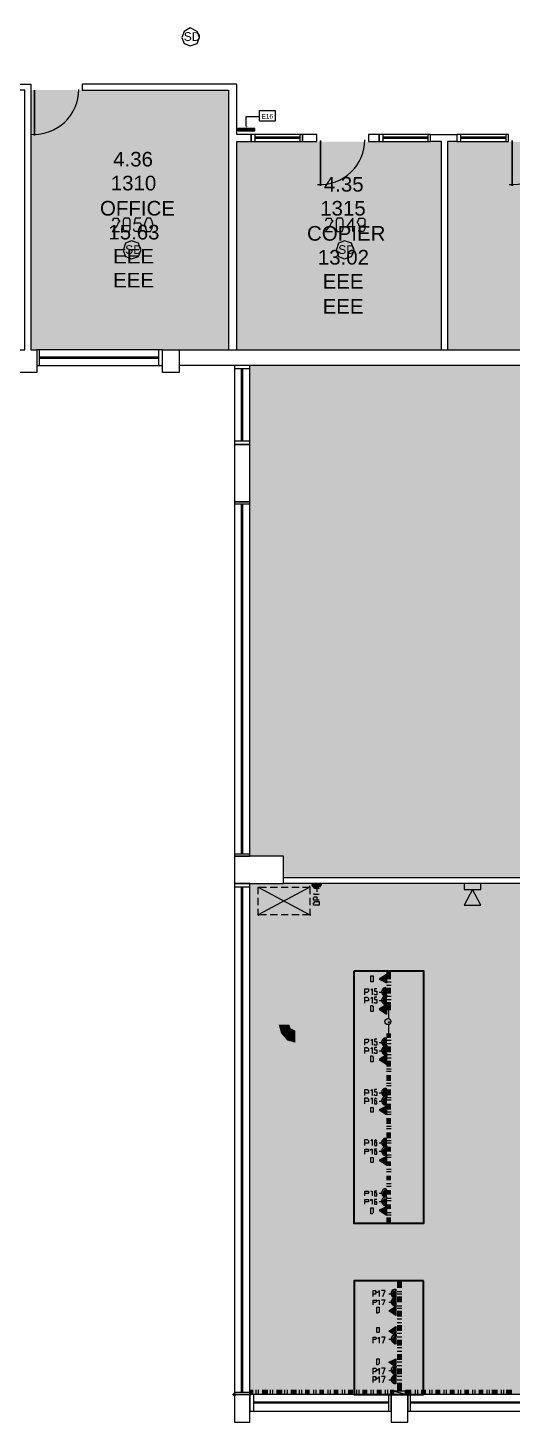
# Model space of a CAD drawing. Header units: millimetres. Extents: x -59 to 47, y 152 to 919.
# Drawn here: x -18.02 to -9.46, y 356.39 to 381.05 of the extents above; entities that cross this region are included whole.
import ezdxf

# ---------------------------------------------------------------- set-up
doc = ezdxf.new("R2010")
doc.units = ezdxf.units.MM
for name, color, linetype in [('PDF_014404$_ps_ELEC', 2, 'Continuous'), ('PDF_014404$_PS_ELECTRONICS', 5, 'Continuous'), ('PDF_014404$_ps_POWER$SKIRTING', 4, 'Continuous'), ('PDF_014404$_ps_TEXTBOLD$FIRE', 2, 'Continuous'), ('PDF_014404$_ps_TEXTBOLD$POWER', 2, 'Continuous'), ('PDF_014404$BL', 7, 'Continuous'), ('PDF_014404$DR', 7, 'Continuous'), ('PDF_014404$FI-DSG', 7, 'Continuous'), ('PDF_014404$FT', 7, 'Continuous'), ('PDF_014404$WA', 7, 'Continuous'), ('PDF_014404$WA-COL', 7, 'Continuous'), ('PDF_014404$WA-EXT', 7, 'Continuous'), ('PDF_014404$WN', 7, 'Continuous'), ('PDF_Text', 7, 'Continuous')]:
    doc.layers.add(name, color=color, linetype=linetype)
for name, color, linetype, true_color in [('PDF_014404$_PS_ELECTRONICS$CABLE$TRAY', 7, 'Continuous', 0xdd0037), ('PDF_014404$_ps_EQUIP', 60, 'Continuous', 0xbfff00), ('PDF_014404$_ps_FIRE_ACCESS', 7, 'Continuous', 0x37dd00), ('PDF_014404$_ps_POWER$CABLE$TRAY', 7, 'Continuous', 0x7fbfff), ('PDF_014404$_ps_THIN', 7, 'Continuous', 0x7fbfff), ('PDF_014404$HL-TMP', 7, 'Continuous', 0x800000)]:
    doc.layers.add(name, color=color, linetype=linetype, true_color=true_color)
doc.styles.add('PDF ArialMT', font='arial.ttf')

msp = doc.modelspace()

# ---------------------------------------------------------------- hatches: boundary and pattern name
at = {"layer": 'PDF_014404$_ps_THIN', "transparency": 33554559}
for points in [[(-11.684, 363.951), (-11.705, 363.951), (-11.705, 363.93), (-11.684, 363.908), (-11.663, 363.93), (-11.663, 363.951)], [(-11.684, 363.803), (-11.705, 363.803), (-11.705, 363.781), (-11.684, 363.76), (-11.663, 363.781), (-11.663, 363.803)], [(-11.642, 363.485), (-11.663, 363.485), (-11.663, 363.464), (-11.642, 363.443), (-11.621, 363.464), (-11.621, 363.485)], [(-11.684, 363.062), (-11.705, 363.062), (-11.705, 363.041), (-11.684, 363.019), (-11.663, 363.041), (-11.663, 363.062)], [(-11.684, 362.914), (-11.705, 362.914), (-11.705, 362.892), (-11.684, 362.871), (-11.663, 362.892), (-11.663, 362.914)], [(-11.684, 362.173), (-11.705, 362.173), (-11.705, 362.152), (-11.684, 362.13), (-11.663, 362.152), (-11.663, 362.173)], [(-11.684, 361.284), (-11.705, 361.284), (-11.705, 361.263), (-11.684, 361.241), (-11.663, 361.263), (-11.663, 361.284)], [(-11.515, 357.939), (-11.536, 357.939), (-11.536, 357.918), (-11.515, 357.897), (-11.494, 357.918), (-11.494, 357.939)], [(-11.515, 357.389), (-11.536, 357.389), (-11.536, 357.368), (-11.515, 357.347), (-11.494, 357.368), (-11.494, 357.389)], [(-11.515, 357.241), (-11.536, 357.241), (-11.536, 357.22), (-11.515, 357.198), (-11.494, 357.22), (-11.494, 357.241)]]:
    msp.add_hatch(color=256, dxfattribs=at).paths.add_polyline_path(points)
at = {"layer": 'PDF_014404$WA-COL', "transparency": 33554559}
msp.add_hatch(color=256, dxfattribs=at).paths.add_polyline_path([(-14.372, 356.923), (-14.394, 356.902), (-14.415, 356.881), (-14.394, 356.86), (-14.372, 356.839), (-14.351, 356.86), (-14.33, 356.881), (-14.351, 356.902)])

# ---------------------------------------------------------------- linework, layer by layer
at = {"layer": 'PDF_014404$_ps_ELEC', "lineweight": 25}
for points in [[(-12.827, 365.898), (-12.997, 365.898)], [(-11.684, 363.781), (-11.684, 363.93), (-11.684, 364.078)], [(-11.684, 362.892), (-11.684, 363.041), (-11.684, 363.189)], [(-11.684, 361.982), (-11.684, 362.152), (-11.684, 362.3)], [(-11.684, 361.093), (-11.684, 361.263), (-11.684, 361.411)], [(-11.684, 360.204), (-11.684, 360.352), (-11.684, 360.522)], [(-11.515, 358.744), (-11.515, 358.595), (-11.515, 358.447)], [(-11.515, 357.918), (-11.515, 357.77)], [(-11.515, 357.368), (-11.515, 357.22), (-11.515, 357.071)]]:
    msp.add_lwpolyline(points, dxfattribs=at)
at = {"layer": 'PDF_014404$_ps_ELEC', "lineweight": 0}
for points in [[(-12.912, 365.835), (-12.912, 365.771)], [(-11.748, 363.993), (-11.811, 363.993)], [(-11.748, 363.845), (-11.811, 363.845)], [(-11.748, 363.104), (-11.811, 363.104)], [(-11.748, 362.956), (-11.811, 362.956)], [(-11.748, 362.215), (-11.811, 362.215)], [(-11.748, 362.067), (-11.811, 362.067)], [(-11.748, 361.326), (-11.811, 361.326)], [(-11.748, 361.178), (-11.811, 361.178)], [(-11.748, 360.437), (-11.811, 360.437)], [(-11.748, 360.289), (-11.811, 360.289)], [(-11.578, 358.659), (-11.642, 358.659)], [(-11.578, 358.511), (-11.642, 358.511)], [(-11.578, 357.855), (-11.642, 357.855)], [(-11.578, 357.304), (-11.642, 357.304)], [(-11.578, 357.135), (-11.642, 357.135)]]:
    msp.add_lwpolyline(points, dxfattribs=at)
at = {"layer": 'PDF_014404$_ps_ELEC', "lineweight": 25}
for points in [[(-11.695, 364.078, 1.00004), (-11.695, 363.93, 1.00004), (-11.695, 363.781)], [(-11.695, 363.189, 1.00004), (-11.695, 363.041, 1.00004), (-11.695, 362.892)], [(-11.695, 362.3, 1.00004), (-11.695, 362.152, 1.00004), (-11.695, 362.003)], [(-11.695, 361.411, 1.00004), (-11.695, 361.263, 1.00004), (-11.695, 361.114)], [(-11.695, 360.522, 1.00004), (-11.695, 360.374, 1.00004), (-11.695, 360.225)], [(-11.526, 358.744, 1.00004), (-11.526, 358.595, 1.00004), (-11.526, 358.447)]]:
    msp.add_lwpolyline(points, format="xyb", dxfattribs=at)
for centre, start, end in [((-12.928, 365.912), 179.9999, 0.0001), ((-11.526, 357.865), 89.9977, 270.0023), ((-11.526, 357.315), 89.9977, 270.0023), ((-11.526, 357.146), 89.9977, 270.0023)]:
    msp.add_arc(centre, 0.0741, start, end, dxfattribs=at)
at = {"layer": 'PDF_014404$_PS_ELECTRONICS', "lineweight": 0}
for points in [[(-11.811, 364.226), (-11.684, 364.162), (-11.684, 364.311)], [(-11.684, 364.311), (-11.684, 364.162), (-11.684, 364.311)], [(-11.811, 363.697), (-11.684, 363.612), (-11.684, 363.781)], [(-11.684, 363.781), (-11.684, 363.612), (-11.684, 363.781)], [(-11.811, 362.808), (-11.684, 362.723), (-11.684, 362.892)], [(-11.684, 362.892), (-11.684, 362.723), (-11.684, 362.892)], [(-11.811, 361.919), (-11.684, 361.834), (-11.684, 361.982)], [(-11.684, 361.982), (-11.684, 361.834), (-11.684, 361.982)], [(-11.811, 361.03), (-11.684, 360.945), (-11.684, 361.093)], [(-11.684, 361.093), (-11.684, 360.945), (-11.684, 361.093)], [(-11.811, 360.141), (-11.684, 360.056), (-11.684, 360.204)], [(-11.684, 360.204), (-11.684, 360.056), (-11.684, 360.204)], [(-11.642, 358.363), (-11.515, 358.447), (-11.515, 358.278)], [(-11.515, 358.278), (-11.515, 358.447), (-11.515, 358.278)], [(-11.642, 358.003), (-11.515, 358.087), (-11.515, 357.918)], [(-11.515, 357.918), (-11.515, 358.087), (-11.515, 357.918)], [(-11.642, 357.452), (-11.515, 357.516), (-11.515, 357.368)], [(-11.515, 357.368), (-11.515, 357.516), (-11.515, 357.368)]]:
    msp.add_lwpolyline(points, close=True, dxfattribs=at)
at = {"layer": 'PDF_014404$_PS_ELECTRONICS', "transparency": 33554559}
for points in [[(-11.811, 364.226), (-11.684, 364.311), (-11.684, 364.162)], [(-11.811, 363.697), (-11.684, 363.781), (-11.684, 363.612)], [(-11.811, 362.808), (-11.684, 362.892), (-11.684, 362.723)], [(-11.811, 361.919), (-11.684, 361.982), (-11.684, 361.834)], [(-11.811, 361.03), (-11.684, 361.093), (-11.684, 360.945)], [(-11.811, 360.141), (-11.684, 360.204), (-11.684, 360.056)], [(-11.642, 358.363), (-11.515, 358.278), (-11.515, 358.447)], [(-11.642, 358.003), (-11.515, 357.918), (-11.515, 358.087)], [(-11.642, 357.452), (-11.515, 357.368), (-11.515, 357.516)]]:
    msp.add_solid(points, dxfattribs=at)
at = {"layer": 'PDF_014404$_PS_ELECTRONICS$CABLE$TRAY', "transparency": 33554559}
for points in [[(-13.399, 365.369), (-13.589, 365.369), (-13.399, 363.422)], [(-13.589, 365.369), (-13.399, 363.422), (-13.589, 363.422)], [(-13.589, 363.422), (-13.399, 363.422), (-13.547, 363.273)], [(-13.399, 363.422), (-13.547, 363.273), (-13.378, 363.358)], [(-13.547, 363.273), (-13.378, 363.358), (-13.441, 363.146)], [(-13.378, 363.358), (-13.441, 363.146), (-13.335, 363.337)], [(-13.441, 363.146), (-13.335, 363.337), (-13.293, 363.104)], [(-13.335, 363.337), (-13.293, 363.104), (-13.293, 363.316)], [(-13.293, 363.316), (-13.293, 363.104), (-11.727, 363.316)], [(-13.293, 363.104), (-11.727, 363.316), (-11.727, 363.104)], [(-8.34, 363.104), (-8.34, 363.316), (-11.557, 363.104)], [(-8.34, 363.316), (-11.557, 363.104), (-11.557, 363.316)]]:
    msp.add_solid(points, dxfattribs=at)
at = {"layer": 'PDF_014404$_ps_EQUIP', "lineweight": 0}
for points in [[(-13.949, 365.729), (-13.949, 365.856), (-13.801, 365.856)], [(-13.737, 365.856), (-13.61, 365.856)], [(-13.547, 365.856), (-13.42, 365.856)], [(-13.356, 365.856), (-13.229, 365.856)], [(-13.166, 365.856), (-13.039, 365.856), (-13.039, 365.877)], [(-13.039, 365.856), (-13.039, 365.729)], [(-13.949, 365.538), (-13.949, 365.665)], [(-13.949, 365.369), (-13.949, 365.475)], [(-13.039, 365.665), (-13.039, 365.538)], [(-13.039, 365.475), (-13.039, 365.369), (-13.018, 365.369)], [(-13.801, 365.369), (-13.949, 365.369), (-13.949, 365.348)], [(-13.61, 365.369), (-13.737, 365.369)], [(-13.42, 365.369), (-13.547, 365.369)], [(-13.229, 365.369), (-13.356, 365.369)], [(-13.039, 365.369), (-13.166, 365.369)]]:
    msp.add_lwpolyline(points, dxfattribs=at)
at = {"layer": 'PDF_014404$_ps_EQUIP', "lineweight": 25}
for points in [[(-13.949, 365.856), (-13.039, 365.369)], [(-13.039, 365.856), (-13.949, 365.369)]]:
    msp.add_lwpolyline(points, dxfattribs=at)
at = {"layer": 'PDF_014404$_ps_FIRE_ACCESS', "lineweight": 0}
for points in [[(-15.156, 380.736), (-15.029, 380.779), (-14.986, 380.884), (-15.029, 380.99), (-15.156, 381.054), (-15.262, 380.99), (-15.304, 380.884), (-15.262, 380.779)], [(-16.193, 376.969), (-16.066, 377.011), (-16.024, 377.117), (-16.066, 377.244), (-16.193, 377.286), (-16.299, 377.244), (-16.341, 377.117), (-16.299, 377.011)], [(-12.425, 376.969), (-12.298, 377.011), (-12.256, 377.117), (-12.298, 377.244), (-12.425, 377.286), (-12.531, 377.244), (-12.573, 377.117), (-12.531, 377.011)], [(-10.012, 365.813), (-10.012, 365.919), (-10.308, 365.919), (-10.308, 365.813)], [(-10.308, 365.538), (-10.012, 365.538), (-10.16, 365.813)]]:
    msp.add_lwpolyline(points, close=True, dxfattribs=at)
at = {"layer": 'PDF_014404$_ps_POWER$CABLE$TRAY', "transparency": 33554559}
for points in [[(-8.34, 363.422), (-8.34, 363.633), (-11.557, 363.422)], [(-8.34, 363.633), (-11.557, 363.422), (-11.557, 363.633)], [(-9.906, 363.443), (-10.118, 363.443), (-9.906, 359.675)], [(-10.118, 363.443), (-9.906, 359.675), (-10.118, 359.675)], [(-9.927, 359.125), (-10.118, 359.125), (-9.927, 356.966)], [(-10.118, 359.125), (-9.927, 356.966), (-10.118, 356.966)]]:
    msp.add_solid(points, dxfattribs=at)
at = {"layer": 'PDF_014404$_ps_POWER$SKIRTING', "lineweight": 0}
for points in [[(-11.684, 364.374), (-11.6, 364.374)], [(-11.684, 364.184), (-11.6, 364.184)], [(-11.684, 364.12), (-11.6, 364.12)], [(-11.684, 363.93), (-11.6, 363.93)], [(-11.684, 363.866), (-11.6, 363.866)], [(-11.6, 363.146), (-11.684, 363.146)], [(-11.6, 363.083), (-11.684, 363.083)], [(-11.6, 362.892), (-11.684, 362.892)], [(-11.6, 362.829), (-11.684, 362.829)], [(-11.6, 362.638), (-11.684, 362.638)], [(-11.6, 362.596), (-11.684, 362.596)], [(-11.6, 362.384), (-11.684, 362.384)], [(-11.6, 362.342), (-11.684, 362.342)], [(-11.6, 362.13), (-11.684, 362.13)], [(-11.6, 362.088), (-11.684, 362.088)], [(-11.6, 361.876), (-11.684, 361.876)], [(-11.6, 361.834), (-11.684, 361.834)], [(-11.6, 361.622), (-11.684, 361.622)], [(-11.6, 361.58), (-11.684, 361.58)], [(-11.6, 361.368), (-11.684, 361.368)], [(-11.6, 361.326), (-11.684, 361.326)], [(-11.6, 361.114), (-11.684, 361.114)], [(-11.6, 361.072), (-11.684, 361.072)], [(-11.6, 360.86), (-11.684, 360.86)], [(-11.6, 360.818), (-11.684, 360.818)], [(-11.6, 360.606), (-11.684, 360.606)], [(-11.6, 360.564), (-11.684, 360.564)], [(-11.6, 360.352), (-11.684, 360.352)], [(-11.6, 360.31), (-11.684, 360.31)], [(-11.6, 360.098), (-11.684, 360.098)], [(-11.6, 360.056), (-11.684, 360.056)], [(-11.6, 359.908), (-11.684, 359.908)], [(-11.409, 358.701), (-11.494, 358.701)], [(-11.409, 358.659), (-11.494, 358.659)], [(-11.409, 358.447), (-11.494, 358.447)], [(-11.409, 358.405), (-11.494, 358.405)], [(-11.409, 358.214), (-11.494, 358.214)], [(-11.409, 358.151), (-11.494, 358.151)], [(-11.409, 357.96), (-11.494, 357.96)], [(-11.409, 357.897), (-11.494, 357.897)], [(-11.409, 357.706), (-11.494, 357.706)], [(-11.409, 357.643), (-11.494, 357.643)], [(-11.409, 357.452), (-11.494, 357.452)], [(-11.409, 357.389), (-11.494, 357.389)], [(-11.409, 357.198), (-11.494, 357.198)], [(-11.409, 357.135), (-11.494, 357.135)], [(-13.991, 356.966), (-13.991, 356.881)], [(-13.949, 356.966), (-13.949, 356.881)], [(-13.737, 356.966), (-13.737, 356.881)], [(-13.695, 356.966), (-13.695, 356.881)], [(-13.483, 356.966), (-13.483, 356.881)], [(-13.441, 356.966), (-13.441, 356.881)], [(-13.229, 356.966), (-13.229, 356.881)], [(-13.187, 356.966), (-13.187, 356.881)], [(-12.975, 356.966), (-12.975, 356.881)], [(-12.933, 356.966), (-12.933, 356.881)], [(-12.721, 356.966), (-12.721, 356.881)], [(-12.679, 356.966), (-12.679, 356.881)], [(-12.467, 356.966), (-12.467, 356.881)], [(-12.425, 356.966), (-12.425, 356.881)], [(-12.213, 356.966), (-12.213, 356.881)], [(-12.171, 356.966), (-12.171, 356.881)], [(-11.959, 356.966), (-11.959, 356.881)], [(-11.917, 356.966), (-11.917, 356.881)], [(-11.705, 356.966), (-11.705, 356.881)], [(-11.663, 356.966), (-11.663, 356.881)], [(-11.557, 356.966), (-11.557, 356.881)], [(-11.409, 356.944), (-11.494, 356.944)], [(-11.176, 356.966), (-11.176, 356.881)], [(-11.134, 356.966), (-11.134, 356.881)], [(-10.922, 356.966), (-10.922, 356.881)], [(-10.88, 356.966), (-10.88, 356.881)], [(-10.668, 356.966), (-10.668, 356.881)], [(-10.626, 356.966), (-10.626, 356.881)], [(-10.414, 356.966), (-10.414, 356.881)], [(-10.372, 356.966), (-10.372, 356.881)], [(-10.16, 356.966), (-10.16, 356.881)], [(-10.118, 356.966), (-10.118, 356.881)], [(-9.906, 356.966), (-9.906, 356.881)], [(-9.864, 356.966), (-9.864, 356.881)], [(-9.652, 356.966), (-9.652, 356.881)], [(-9.61, 356.966), (-9.61, 356.881)]]:
    msp.add_lwpolyline(points, dxfattribs=at)
at = {"layer": 'PDF_014404$_ps_POWER$SKIRTING', "lineweight": 25}
msp.add_lwpolyline([(-11.346, 356.881), (-11.346, 356.944), (-11.557, 356.944), (-11.557, 356.881), (-11.346, 356.881), (-11.557, 356.944)], dxfattribs=at)
at = {"layer": 'PDF_014404$_ps_POWER$SKIRTING', "transparency": 33554559}
for points in [[(-11.684, 364.226), (-11.6, 364.226), (-11.684, 364.374)], [(-11.6, 364.226), (-11.684, 364.374), (-11.6, 364.374)], [(-11.684, 363.972), (-11.6, 363.972), (-11.684, 364.078)], [(-11.6, 363.972), (-11.684, 364.078), (-11.6, 364.078)], [(-11.684, 363.676), (-11.6, 363.676), (-11.684, 363.824)], [(-11.6, 363.676), (-11.684, 363.824), (-11.6, 363.824)], [(-11.6, 363.273), (-11.684, 363.273), (-11.6, 363.189)], [(-11.684, 363.273), (-11.6, 363.189), (-11.684, 363.189)], [(-11.6, 363.041), (-11.684, 363.041), (-11.6, 362.935)], [(-11.684, 363.041), (-11.6, 362.935), (-11.684, 362.935)], [(-11.6, 362.787), (-11.684, 362.787), (-11.6, 362.681)], [(-11.684, 362.787), (-11.6, 362.681), (-11.684, 362.681)], [(-11.6, 362.533), (-11.684, 362.533), (-11.6, 362.427)], [(-11.684, 362.533), (-11.6, 362.427), (-11.684, 362.427)], [(-11.6, 362.279), (-11.684, 362.279), (-11.6, 362.173)], [(-11.684, 362.279), (-11.6, 362.173), (-11.684, 362.173)], [(-11.6, 362.025), (-11.684, 362.025), (-11.6, 361.919)], [(-11.684, 362.025), (-11.6, 361.919), (-11.684, 361.919)], [(-11.6, 361.771), (-11.684, 361.771), (-11.6, 361.665)], [(-11.684, 361.771), (-11.6, 361.665), (-11.684, 361.665)], [(-11.6, 361.517), (-11.684, 361.517), (-11.6, 361.411)], [(-11.684, 361.517), (-11.6, 361.411), (-11.684, 361.411)], [(-11.6, 361.263), (-11.684, 361.263), (-11.6, 361.178)], [(-11.684, 361.263), (-11.6, 361.178), (-11.684, 361.178)], [(-11.6, 361.009), (-11.684, 361.009), (-11.6, 360.924)], [(-11.684, 361.009), (-11.6, 360.924), (-11.684, 360.924)], [(-11.6, 360.755), (-11.684, 360.755), (-11.6, 360.67)], [(-11.684, 360.755), (-11.6, 360.67), (-11.684, 360.67)], [(-11.6, 360.501), (-11.684, 360.501), (-11.6, 360.416)], [(-11.684, 360.501), (-11.6, 360.416), (-11.684, 360.416)], [(-11.6, 360.247), (-11.684, 360.247), (-11.6, 360.162)], [(-11.684, 360.247), (-11.6, 360.162), (-11.684, 360.162)], [(-11.6, 360.014), (-11.684, 360.014), (-11.6, 359.908)], [(-11.684, 360.014), (-11.6, 359.908), (-11.684, 359.908)], [(-11.409, 358.892), (-11.494, 358.892), (-11.409, 358.765)], [(-11.494, 358.892), (-11.409, 358.765), (-11.494, 358.765)], [(-11.409, 358.617), (-11.494, 358.617), (-11.409, 358.511)], [(-11.494, 358.617), (-11.409, 358.511), (-11.494, 358.511)], [(-11.409, 358.363), (-11.494, 358.363), (-11.409, 358.257)], [(-11.494, 358.363), (-11.409, 358.257), (-11.494, 358.257)], [(-11.409, 358.109), (-11.494, 358.109), (-11.409, 358.003)], [(-11.494, 358.109), (-11.409, 358.003), (-11.494, 358.003)], [(-11.409, 357.855), (-11.494, 357.855), (-11.409, 357.749)], [(-11.494, 357.855), (-11.409, 357.749), (-11.494, 357.749)], [(-11.409, 357.601), (-11.494, 357.601), (-11.409, 357.495)], [(-11.494, 357.601), (-11.409, 357.495), (-11.494, 357.495)], [(-11.409, 357.347), (-11.494, 357.347), (-11.409, 357.241)], [(-11.494, 357.347), (-11.409, 357.241), (-11.494, 357.241)], [(-11.409, 357.093), (-11.494, 357.093), (-11.409, 356.944)], [(-11.494, 357.093), (-11.409, 356.944), (-11.494, 356.944)], [(-14.097, 356.966), (-14.097, 356.881), (-14.034, 356.966)], [(-14.097, 356.881), (-14.034, 356.966), (-14.034, 356.881)], [(-13.886, 356.966), (-13.886, 356.881), (-13.78, 356.966)], [(-13.886, 356.881), (-13.78, 356.966), (-13.78, 356.881)], [(-13.632, 356.966), (-13.632, 356.881), (-13.526, 356.966)], [(-13.632, 356.881), (-13.526, 356.966), (-13.526, 356.881)], [(-13.378, 356.966), (-13.378, 356.881), (-13.272, 356.966)], [(-13.378, 356.881), (-13.272, 356.966), (-13.272, 356.881)], [(-13.124, 356.966), (-13.124, 356.881), (-13.039, 356.966)], [(-13.124, 356.881), (-13.039, 356.966), (-13.039, 356.881)], [(-12.87, 356.966), (-12.87, 356.881), (-12.785, 356.966)], [(-12.87, 356.881), (-12.785, 356.966), (-12.785, 356.881)], [(-12.616, 356.966), (-12.616, 356.881), (-12.531, 356.966)], [(-12.616, 356.881), (-12.531, 356.966), (-12.531, 356.881)], [(-12.362, 356.966), (-12.362, 356.881), (-12.277, 356.966)], [(-12.362, 356.881), (-12.277, 356.966), (-12.277, 356.881)], [(-12.108, 356.966), (-12.108, 356.881), (-12.023, 356.966)], [(-12.108, 356.881), (-12.023, 356.966), (-12.023, 356.881)], [(-11.854, 356.966), (-11.854, 356.881), (-11.769, 356.966)], [(-11.854, 356.881), (-11.769, 356.966), (-11.769, 356.881)], [(-11.621, 356.966), (-11.621, 356.881), (-11.557, 356.966)], [(-11.621, 356.881), (-11.557, 356.966), (-11.557, 356.881)], [(-11.346, 356.966), (-11.346, 356.881), (-11.24, 356.966)], [(-11.346, 356.881), (-11.24, 356.966), (-11.24, 356.881)], [(-11.07, 356.966), (-11.07, 356.881), (-10.986, 356.966)], [(-11.07, 356.881), (-10.986, 356.966), (-10.986, 356.881)], [(-10.816, 356.966), (-10.816, 356.881), (-10.732, 356.966)], [(-10.816, 356.881), (-10.732, 356.966), (-10.732, 356.881)], [(-10.562, 356.966), (-10.562, 356.881), (-10.478, 356.966)], [(-10.562, 356.881), (-10.478, 356.966), (-10.478, 356.881)], [(-10.308, 356.966), (-10.308, 356.881), (-10.224, 356.966)], [(-10.308, 356.881), (-10.224, 356.966), (-10.224, 356.881)], [(-10.054, 356.966), (-10.054, 356.881), (-9.97, 356.966)], [(-10.054, 356.881), (-9.97, 356.966), (-9.97, 356.881)], [(-9.822, 356.966), (-9.822, 356.881), (-9.716, 356.966)], [(-9.822, 356.881), (-9.716, 356.966), (-9.716, 356.881)], [(-9.568, 356.966), (-9.568, 356.881), (-9.462, 356.966)], [(-9.568, 356.881), (-9.462, 356.966), (-9.462, 356.881)]]:
    msp.add_solid(points, dxfattribs=at)
at = {"layer": 'PDF_014404$_ps_TEXTBOLD$FIRE', "lineweight": 20}
for points in [[(-16.532, 377.646), (-16.51, 377.667), (-16.51, 377.688), (-16.489, 377.688), (-16.447, 377.688), (-16.426, 377.688), (-16.426, 377.667), (-16.405, 377.646), (-16.405, 377.625), (-16.426, 377.604), (-16.447, 377.561), (-16.532, 377.455), (-16.405, 377.455)], [(-16.024, 377.688), (-16.129, 377.688), (-16.151, 377.582), (-16.129, 377.604), (-16.108, 377.604), (-16.066, 377.604), (-16.045, 377.604), (-16.024, 377.582), (-16.024, 377.54), (-16.024, 377.519), (-16.024, 377.477), (-16.045, 377.455), (-16.066, 377.455), (-16.108, 377.455), (-16.129, 377.455), (-16.151, 377.477), (-16.151, 377.498)], [(-12.764, 377.646), (-12.743, 377.667), (-12.743, 377.688), (-12.721, 377.688), (-12.679, 377.688), (-12.658, 377.688), (-12.658, 377.667), (-12.637, 377.646), (-12.637, 377.625), (-12.658, 377.604), (-12.679, 377.561), (-12.764, 377.455), (-12.637, 377.455)], [(-12.277, 377.455), (-12.277, 377.688), (-12.383, 377.54), (-12.235, 377.54)], [(-12.065, 377.604), (-12.065, 377.582), (-12.086, 377.561), (-12.129, 377.54), (-12.171, 377.561), (-12.171, 377.582), (-12.192, 377.604), (-12.192, 377.625), (-12.171, 377.667), (-12.171, 377.688), (-12.129, 377.688), (-12.086, 377.688), (-12.065, 377.667), (-12.065, 377.604), (-12.065, 377.561), (-12.065, 377.498), (-12.086, 377.455), (-12.129, 377.455), (-12.15, 377.455), (-12.171, 377.455), (-12.171, 377.477)]]:
    msp.add_lwpolyline(points, dxfattribs=at)
for points in [[(-16.278, 377.688), (-16.32, 377.688), (-16.341, 377.646), (-16.341, 377.582), (-16.341, 377.561), (-16.341, 377.498), (-16.32, 377.455), (-16.278, 377.455), (-16.256, 377.455), (-16.235, 377.455), (-16.214, 377.498), (-16.214, 377.561), (-16.214, 377.582), (-16.214, 377.646), (-16.235, 377.688), (-16.256, 377.688)], [(-15.897, 377.688), (-15.918, 377.688), (-15.939, 377.646), (-15.96, 377.582), (-15.96, 377.561), (-15.939, 377.498), (-15.918, 377.455), (-15.897, 377.455), (-15.875, 377.455), (-15.854, 377.455), (-15.833, 377.498), (-15.812, 377.561), (-15.812, 377.582), (-15.833, 377.646), (-15.854, 377.688), (-15.875, 377.688)], [(-12.51, 377.688), (-12.552, 377.688), (-12.573, 377.646), (-12.573, 377.582), (-12.573, 377.561), (-12.573, 377.498), (-12.552, 377.455), (-12.51, 377.455), (-12.489, 377.455), (-12.467, 377.455), (-12.446, 377.498), (-12.446, 377.561), (-12.446, 377.582), (-12.446, 377.646), (-12.467, 377.688), (-12.489, 377.688)]]:
    msp.add_lwpolyline(points, close=True, dxfattribs=at)
at = {"layer": 'PDF_014404$_ps_TEXTBOLD$POWER', "lineweight": 25}
for points in [[(-12.954, 365.729), (-12.975, 365.729), (-12.87, 365.729)], [(-12.87, 365.623), (-12.975, 365.623), (-12.975, 365.665), (-12.954, 365.686), (-12.933, 365.686), (-12.912, 365.686), (-12.912, 365.665), (-12.912, 365.623)], [(-12.065, 363.951), (-12.065, 364.057), (-12.023, 364.057), (-12.002, 364.057), (-12.002, 364.035), (-12.002, 364.014), (-12.023, 363.993), (-12.065, 363.993)], [(-11.959, 364.035), (-11.938, 364.057), (-11.938, 363.951)], [(-11.854, 364.057), (-11.896, 364.057), (-11.896, 364.014), (-11.875, 364.014), (-11.854, 364.014), (-11.854, 363.993), (-11.854, 363.972), (-11.854, 363.951), (-11.875, 363.951), (-11.896, 363.951), (-11.896, 363.972)], [(-12.065, 363.803), (-12.065, 363.908), (-12.023, 363.908), (-12.002, 363.887), (-12.002, 363.866), (-12.002, 363.845), (-12.023, 363.845), (-12.065, 363.845)], [(-11.959, 363.887), (-11.938, 363.908), (-11.938, 363.803)], [(-11.854, 363.908), (-11.896, 363.908), (-11.896, 363.866), (-11.875, 363.866), (-11.854, 363.866), (-11.854, 363.845), (-11.854, 363.824), (-11.854, 363.803), (-11.875, 363.803), (-11.896, 363.803), (-11.896, 363.824)], [(-12.065, 363.062), (-12.065, 363.168), (-12.023, 363.168), (-12.002, 363.168), (-12.002, 363.146), (-12.002, 363.125), (-12.023, 363.104), (-12.065, 363.104)], [(-12.065, 362.914), (-12.065, 363.019), (-12.023, 363.019), (-12.002, 362.998), (-12.002, 362.977), (-12.002, 362.956), (-12.023, 362.956), (-12.065, 362.956)], [(-11.959, 363.146), (-11.938, 363.168), (-11.938, 363.062)], [(-11.959, 362.998), (-11.938, 363.019), (-11.938, 362.914)], [(-11.854, 363.168), (-11.896, 363.168), (-11.896, 363.125), (-11.875, 363.125), (-11.854, 363.125), (-11.854, 363.104), (-11.854, 363.083), (-11.854, 363.062), (-11.875, 363.062), (-11.896, 363.062), (-11.896, 363.083)], [(-11.854, 363.019), (-11.896, 363.019), (-11.896, 362.977), (-11.875, 362.977), (-11.854, 362.977), (-11.854, 362.956), (-11.854, 362.935), (-11.854, 362.914), (-11.875, 362.914), (-11.896, 362.914), (-11.896, 362.935)], [(-12.065, 362.173), (-12.065, 362.279), (-12.023, 362.279), (-12.002, 362.257), (-12.002, 362.236), (-12.002, 362.215), (-12.023, 362.215), (-12.065, 362.215)], [(-11.959, 362.257), (-11.938, 362.279), (-11.938, 362.173)], [(-11.854, 362.279), (-11.896, 362.279), (-11.896, 362.236), (-11.875, 362.236), (-11.854, 362.236), (-11.854, 362.215), (-11.854, 362.194), (-11.854, 362.173), (-11.875, 362.173), (-11.896, 362.173), (-11.896, 362.194)], [(-12.065, 362.025), (-12.065, 362.13), (-12.023, 362.13), (-12.002, 362.109), (-12.002, 362.088), (-12.002, 362.067), (-12.023, 362.067), (-12.065, 362.067)], [(-11.959, 362.109), (-11.938, 362.13), (-11.938, 362.025)], [(-11.854, 362.109), (-11.875, 362.13), (-11.896, 362.109), (-11.896, 362.067), (-11.896, 362.046), (-11.896, 362.025), (-11.875, 362.025), (-11.854, 362.025), (-11.854, 362.046), (-11.854, 362.067), (-11.875, 362.088), (-11.896, 362.067), (-11.896, 362.046)], [(-12.065, 361.284), (-12.065, 361.39), (-12.023, 361.39), (-12.002, 361.368), (-12.002, 361.347), (-12.002, 361.326), (-12.023, 361.326), (-12.065, 361.326)], [(-11.959, 361.368), (-11.938, 361.39), (-11.938, 361.284)], [(-11.854, 361.368), (-11.875, 361.39), (-11.896, 361.368), (-11.896, 361.347), (-11.896, 361.305), (-11.896, 361.284), (-11.875, 361.284), (-11.854, 361.284), (-11.854, 361.305), (-11.854, 361.326), (-11.854, 361.347), (-11.875, 361.347), (-11.896, 361.347), (-11.896, 361.326), (-11.896, 361.305)], [(-12.065, 361.136), (-12.065, 361.22), (-12.023, 361.22), (-12.002, 361.22), (-12.002, 361.199), (-12.002, 361.178), (-12.023, 361.178), (-12.065, 361.178)], [(-11.959, 361.199), (-11.959, 361.22), (-11.938, 361.22), (-11.938, 361.136)], [(-11.854, 361.22), (-11.875, 361.22), (-11.896, 361.22), (-11.896, 361.199), (-11.896, 361.178), (-11.896, 361.157), (-11.896, 361.136), (-11.875, 361.136), (-11.854, 361.136), (-11.854, 361.157), (-11.854, 361.178), (-11.875, 361.199), (-11.896, 361.178), (-11.896, 361.157)], [(-12.065, 360.395), (-12.065, 360.479), (-12.023, 360.479), (-12.002, 360.479), (-12.002, 360.458), (-12.002, 360.437), (-12.023, 360.437), (-12.065, 360.437)], [(-12.065, 360.247), (-12.065, 360.331), (-12.023, 360.331), (-12.002, 360.331), (-12.002, 360.31), (-12.002, 360.289), (-12.023, 360.289), (-12.065, 360.289)], [(-11.959, 360.479), (-11.938, 360.479), (-11.938, 360.395)], [(-11.959, 360.31), (-11.959, 360.331), (-11.938, 360.331), (-11.938, 360.247)], [(-11.854, 360.479), (-11.875, 360.479), (-11.896, 360.479), (-11.896, 360.437), (-11.896, 360.416), (-11.896, 360.395), (-11.875, 360.395), (-11.854, 360.395), (-11.854, 360.416), (-11.854, 360.437), (-11.875, 360.458), (-11.896, 360.437), (-11.896, 360.416)], [(-11.854, 360.331), (-11.875, 360.331), (-11.896, 360.331), (-11.896, 360.31), (-11.896, 360.289), (-11.896, 360.268), (-11.896, 360.247), (-11.875, 360.247), (-11.854, 360.247), (-11.854, 360.268), (-11.854, 360.289), (-11.875, 360.289), (-11.896, 360.289), (-11.896, 360.268)], [(-11.917, 358.617), (-11.917, 358.722), (-11.875, 358.722), (-11.875, 358.701), (-11.854, 358.701), (-11.854, 358.68), (-11.875, 358.68), (-11.875, 358.659), (-11.917, 358.659)], [(-11.917, 358.468), (-11.917, 358.553), (-11.875, 358.553), (-11.854, 358.553), (-11.854, 358.532), (-11.875, 358.511), (-11.917, 358.511)], [(-11.832, 358.701), (-11.811, 358.701), (-11.811, 358.722), (-11.811, 358.617)], [(-11.832, 358.553), (-11.811, 358.553), (-11.811, 358.468)], [(-11.748, 358.617), (-11.705, 358.722), (-11.769, 358.722)], [(-11.748, 358.468), (-11.705, 358.553), (-11.769, 358.553)], [(-11.917, 357.791), (-11.917, 357.897), (-11.875, 357.897), (-11.854, 357.876), (-11.875, 357.855), (-11.917, 357.855)], [(-11.832, 357.876), (-11.811, 357.876), (-11.811, 357.897), (-11.811, 357.791)], [(-11.748, 357.791), (-11.705, 357.897), (-11.769, 357.897)], [(-11.917, 357.241), (-11.917, 357.347), (-11.875, 357.347), (-11.854, 357.325), (-11.854, 357.304), (-11.875, 357.304), (-11.875, 357.283), (-11.917, 357.283)], [(-11.832, 357.325), (-11.811, 357.325), (-11.811, 357.347), (-11.811, 357.241)], [(-11.748, 357.241), (-11.705, 357.347), (-11.769, 357.347)], [(-11.917, 357.093), (-11.917, 357.198), (-11.875, 357.198), (-11.875, 357.177), (-11.854, 357.177), (-11.854, 357.156), (-11.875, 357.156), (-11.875, 357.135), (-11.917, 357.135)], [(-11.832, 357.177), (-11.811, 357.177), (-11.811, 357.198), (-11.811, 357.093)], [(-11.748, 357.093), (-11.705, 357.198), (-11.769, 357.198)]]:
    msp.add_lwpolyline(points, dxfattribs=at)
for points in [[(-12.87, 365.538), (-12.975, 365.538), (-12.975, 365.581), (-12.954, 365.581), (-12.954, 365.602), (-12.933, 365.602), (-12.912, 365.602), (-12.891, 365.602), (-12.87, 365.602), (-12.87, 365.581)], [(-11.959, 364.184), (-11.959, 364.289), (-11.938, 364.289), (-11.917, 364.289), (-11.917, 364.268), (-11.917, 364.247), (-11.917, 364.226), (-11.917, 364.205), (-11.917, 364.184), (-11.938, 364.184)], [(-11.959, 363.654), (-11.959, 363.76), (-11.938, 363.76), (-11.917, 363.739), (-11.917, 363.718), (-11.917, 363.697), (-11.917, 363.676), (-11.917, 363.654), (-11.938, 363.654)], [(-11.959, 362.765), (-11.959, 362.871), (-11.938, 362.871), (-11.917, 362.85), (-11.917, 362.829), (-11.917, 362.808), (-11.917, 362.787), (-11.917, 362.765), (-11.938, 362.765)], [(-11.959, 361.876), (-11.959, 361.961), (-11.938, 361.961), (-11.917, 361.961), (-11.917, 361.94), (-11.917, 361.898), (-11.917, 361.876), (-11.938, 361.876)], [(-11.959, 360.987), (-11.959, 361.072), (-11.938, 361.072), (-11.917, 361.072), (-11.917, 361.051), (-11.917, 361.009), (-11.917, 360.987), (-11.938, 360.987)], [(-11.959, 360.077), (-11.959, 360.183), (-11.938, 360.183), (-11.917, 360.183), (-11.917, 360.162), (-11.917, 360.141), (-11.917, 360.12), (-11.917, 360.098), (-11.938, 360.077)], [(-11.854, 358.32), (-11.854, 358.426), (-11.832, 358.426), (-11.811, 358.426), (-11.811, 358.405), (-11.811, 358.384), (-11.811, 358.363), (-11.811, 358.341), (-11.832, 358.32)], [(-11.854, 357.982), (-11.854, 358.066), (-11.832, 358.066), (-11.811, 358.066), (-11.811, 358.045), (-11.811, 358.024), (-11.811, 358.003), (-11.811, 357.982), (-11.832, 357.982)], [(-11.854, 357.41), (-11.854, 357.516), (-11.832, 357.516), (-11.811, 357.516), (-11.811, 357.495), (-11.811, 357.474), (-11.811, 357.452), (-11.811, 357.431), (-11.832, 357.41)]]:
    msp.add_lwpolyline(points, close=True, dxfattribs=at)
at = {"layer": 'PDF_014404$_ps_THIN', "lineweight": 18}
for points in [[(-12.997, 365.898), (-12.912, 365.835), (-12.975, 365.898)], [(-12.975, 365.877), (-12.933, 365.835)], [(-12.891, 365.835), (-12.954, 365.898), (-12.87, 365.835), (-12.933, 365.898)], [(-12.912, 365.898), (-12.87, 365.856)], [(-12.848, 365.856), (-12.891, 365.898), (-12.848, 365.877), (-12.87, 365.898)], [(-12.848, 365.898), (-12.827, 365.898)], [(-11.705, 364.078), (-11.748, 364.035)], [(-11.684, 364.078), (-11.748, 364.014)], [(-11.748, 363.993), (-11.684, 364.057), (-11.748, 363.972), (-11.684, 364.035)], [(-11.684, 364.014), (-11.748, 363.951)], [(-11.684, 363.993), (-11.727, 363.951), (-11.684, 363.993)], [(-11.684, 363.951), (-11.705, 363.93), (-11.748, 363.866)], [(-11.684, 363.93), (-11.748, 363.845), (-11.684, 363.908), (-11.748, 363.824), (-11.684, 363.887)], [(-11.684, 363.866), (-11.748, 363.803)], [(-11.684, 363.972), (-11.727, 363.93)], [(-11.684, 363.845), (-11.727, 363.803)], [(-11.684, 363.824), (-11.727, 363.781), (-11.684, 363.824)], [(-11.684, 363.803), (-11.705, 363.781)], [(-11.642, 363.527), (-11.642, 363.676)], [(-11.642, 363.273), (-11.642, 363.422)], [(-11.705, 363.189), (-11.748, 363.125), (-11.684, 363.189)], [(-11.748, 363.104), (-11.684, 363.168), (-11.748, 363.083), (-11.684, 363.146)], [(-11.684, 363.125), (-11.748, 363.062)], [(-11.684, 363.062), (-11.705, 363.041), (-11.748, 362.977)], [(-11.684, 363.041), (-11.748, 362.956), (-11.684, 363.019)], [(-11.748, 362.935), (-11.684, 362.998), (-11.748, 362.914), (-11.684, 362.977)], [(-11.727, 363.062), (-11.684, 363.104), (-11.727, 363.041), (-11.684, 363.083)], [(-11.684, 362.956), (-11.727, 362.914)], [(-11.684, 362.935), (-11.727, 362.892), (-11.684, 362.935)], [(-11.684, 362.914), (-11.705, 362.892)], [(-11.705, 362.3), (-11.748, 362.236)], [(-11.684, 362.3), (-11.748, 362.215), (-11.684, 362.279)], [(-11.684, 362.257), (-11.748, 362.194), (-11.684, 362.257)], [(-11.684, 362.236), (-11.748, 362.173)], [(-11.684, 362.152), (-11.748, 362.067), (-11.684, 362.13)], [(-11.705, 362.13), (-11.748, 362.088)], [(-11.748, 362.046), (-11.684, 362.109), (-11.748, 362.025), (-11.684, 362.088)], [(-11.684, 362.215), (-11.727, 362.173)], [(-11.684, 362.194), (-11.727, 362.152), (-11.684, 362.194)], [(-11.684, 362.067), (-11.727, 362.025)], [(-11.684, 362.046), (-11.727, 362.003), (-11.684, 362.046)], [(-11.684, 362.173), (-11.705, 362.152)], [(-11.684, 362.025), (-11.705, 362.003)], [(-11.684, 362.003), (-11.684, 361.982)], [(-11.705, 361.411), (-11.748, 361.347)], [(-11.684, 361.411), (-11.748, 361.326), (-11.684, 361.39)], [(-11.748, 361.305), (-11.684, 361.368), (-11.748, 361.284), (-11.684, 361.347)], [(-11.684, 361.326), (-11.727, 361.284)], [(-11.684, 361.305), (-11.727, 361.263), (-11.684, 361.305)], [(-11.684, 361.284), (-11.705, 361.263)], [(-11.684, 361.263), (-11.748, 361.178)], [(-11.705, 361.241), (-11.748, 361.199)], [(-11.684, 361.241), (-11.748, 361.157), (-11.684, 361.22)], [(-11.684, 361.199), (-11.748, 361.136), (-11.684, 361.199)], [(-11.684, 361.178), (-11.727, 361.114), (-11.684, 361.157)], [(-11.727, 361.114), (-11.684, 361.136), (-11.705, 361.114)], [(-11.684, 361.114), (-11.684, 361.093)], [(-11.684, 360.522), (-11.748, 360.437), (-11.684, 360.501)], [(-11.705, 360.501), (-11.748, 360.458)], [(-11.748, 360.416), (-11.684, 360.479), (-11.748, 360.395), (-11.684, 360.458)], [(-11.705, 360.352), (-11.748, 360.31)], [(-11.748, 360.289), (-11.684, 360.352), (-11.748, 360.268), (-11.684, 360.331)], [(-11.684, 360.31), (-11.748, 360.247), (-11.684, 360.31)], [(-11.684, 360.437), (-11.727, 360.374), (-11.684, 360.416)], [(-11.727, 360.374), (-11.684, 360.395), (-11.705, 360.374)], [(-11.684, 360.289), (-11.727, 360.225), (-11.684, 360.268)], [(-11.684, 360.374), (-11.684, 360.352)], [(-11.727, 360.225), (-11.684, 360.247), (-11.705, 360.204)], [(-11.684, 360.225), (-11.684, 360.204)], [(-11.515, 358.638), (-11.578, 358.701)], [(-11.578, 358.659), (-11.515, 358.595), (-11.578, 358.68), (-11.515, 358.617)], [(-11.536, 358.574), (-11.515, 358.553), (-11.536, 358.595), (-11.578, 358.638)], [(-11.578, 358.553), (-11.515, 358.49), (-11.557, 358.553)], [(-11.557, 358.701), (-11.515, 358.659), (-11.557, 358.722), (-11.515, 358.68)], [(-11.515, 358.511), (-11.557, 358.574), (-11.515, 358.532)], [(-11.536, 358.744), (-11.515, 358.722), (-11.515, 358.744)], [(-11.515, 358.701), (-11.536, 358.722)], [(-11.515, 358.574), (-11.515, 358.595)], [(-11.578, 358.511), (-11.515, 358.447), (-11.578, 358.532), (-11.515, 358.468)], [(-11.536, 358.447), (-11.578, 358.49)], [(-11.515, 357.812), (-11.578, 357.876), (-11.515, 357.812)], [(-11.515, 357.77), (-11.578, 357.855), (-11.515, 357.791)], [(-11.536, 357.77), (-11.578, 357.833)], [(-11.557, 357.918), (-11.515, 357.876), (-11.536, 357.918), (-11.515, 357.897)], [(-11.515, 357.833), (-11.557, 357.897), (-11.515, 357.855)], [(-11.578, 357.304), (-11.515, 357.241), (-11.578, 357.325), (-11.515, 357.262)], [(-11.515, 357.283), (-11.557, 357.347), (-11.515, 357.304), (-11.557, 357.368)], [(-11.515, 357.325), (-11.536, 357.368), (-11.515, 357.347)], [(-11.515, 357.22), (-11.578, 357.283)], [(-11.536, 357.22), (-11.578, 357.262)], [(-11.515, 357.093), (-11.578, 357.177), (-11.515, 357.114)], [(-11.578, 357.135), (-11.515, 357.071), (-11.578, 357.156)], [(-11.536, 357.071), (-11.578, 357.114)], [(-11.515, 357.135), (-11.557, 357.198), (-11.515, 357.135)], [(-11.515, 357.156), (-11.557, 357.198)], [(-11.515, 357.177), (-11.536, 357.22), (-11.515, 357.198)]]:
    msp.add_lwpolyline(points, dxfattribs=at)
msp.add_circle((-11.658, 363.477), 0.0529, dxfattribs=at)
at = {"layer": 'PDF_014404$BL', "lineweight": 9}
for points in [[(-13.166, 379.17), (-14.076, 379.17)], [(-14.076, 379.043), (-13.166, 379.043)], [(-10.901, 379.17), (-11.811, 379.17)], [(-11.811, 379.043), (-10.901, 379.043)], [(-9.525, 379.17), (-10.435, 379.17)], [(-10.435, 379.043), (-9.525, 379.043)], [(-15.643, 375.36), (-17.865, 375.36)], [(-17.865, 375.085), (-15.643, 375.085)], [(-14.372, 375.085), (-14.372, 373.688)], [(-14.097, 373.688), (-14.097, 375.085)], [(-14.372, 372.672), (-14.372, 366.406)], [(-14.097, 366.406), (-14.097, 372.672)], [(-14.372, 365.919), (-14.372, 356.881)], [(-11.6, 356.881), (-14.097, 356.881), (-14.097, 365.919)], [(-8.806, 356.881), (-11.303, 356.881)], [(-14.097, 356.585), (-11.6, 356.585)], [(-11.303, 356.585), (-8.806, 356.585)]]:
    msp.add_lwpolyline(points, dxfattribs=at)
at = {"layer": 'PDF_014404$DR', "lineweight": 0}
for points in [[(-17.907, 379.953), (-17.907, 379.149), (-17.907, 379.953)], [(-12.848, 379.064), (-12.848, 378.26), (-12.848, 379.064)], [(-9.462, 379.064), (-9.462, 378.26), (-9.462, 379.064)]]:
    msp.add_lwpolyline(points, dxfattribs=at)
for centre in [(-17.918, 379.964), (-12.859, 379.075), (-9.472, 379.075)]:
    msp.add_arc(centre, 0.794, 267.0445, 0.0002, dxfattribs=at)
at = {"layer": 'PDF_014404$FI-DSG', "lineweight": 9}
for points in [[(-13.928, 379.593), (-13.653, 379.593), (-13.653, 379.403), (-13.928, 379.403)], [(-14.013, 379.276), (-14.309, 379.276), (-14.309, 379.233), (-14.013, 379.233)]]:
    msp.add_lwpolyline(points, close=True, dxfattribs=at)
msp.add_lwpolyline([(-14.161, 379.318), (-14.161, 379.487), (-14.013, 379.487), (-13.928, 379.487)], dxfattribs=at)
at = {"layer": 'PDF_014404$FI-DSG', "transparency": 33554559}
for points in [[(-14.013, 379.276), (-14.309, 379.276), (-14.013, 379.233)], [(-14.309, 379.276), (-14.013, 379.233), (-14.309, 379.233)], [(-14.14, 379.318), (-14.161, 379.276), (-14.161, 379.318)]]:
    msp.add_solid(points, dxfattribs=at)
at = {"layer": 'PDF_014404$FT', "lineweight": 35}
for points in [[(-12.256, 364.374), (-11.028, 364.374), (-11.028, 359.908), (-12.256, 359.908)], [(-11.028, 358.892), (-12.256, 358.892), (-12.256, 356.881), (-11.028, 356.881)]]:
    msp.add_lwpolyline(points, close=True, dxfattribs=at)
at = {"layer": 'PDF_014404$HL-TMP', "transparency": 33554559}
for points in [[(-14.478, 379.953), (-17.971, 379.953), (-14.478, 375.36)], [(-17.971, 379.953), (-14.478, 375.36), (-17.971, 375.36)], [(-10.711, 379.043), (-14.33, 379.043), (-10.711, 375.36)], [(-14.33, 379.043), (-10.711, 375.36), (-14.33, 375.36)], [(-3.937, 379.043), (-10.605, 379.043), (-3.937, 375.36)], [(-10.605, 379.043), (-3.937, 375.36), (-10.605, 375.36)], [(-14.33, 375.36), (-13.695, 375.36), (-13.695, 375.36)], [(-13.695, 375.36), (-13.695, 375.36), (-14.33, 375.36)], [(-13.695, 375.36), (-14.33, 375.36), (-10.711, 375.36)], [(-14.097, 375.085), (-3.747, 375.085), (-3.747, 375.085)], [(-3.747, 375.085), (-14.097, 375.085), (-3.747, 366.406)], [(-14.097, 375.085), (-3.747, 366.406), (-14.097, 366.406)], [(-3.747, 366.406), (-13.505, 366.406), (-3.747, 366.025)], [(-13.505, 366.406), (-3.747, 366.025), (-13.505, 366.025)], [(-3.62, 365.919), (-1.778, 365.919), (-14.097, 365.919)], [(-1.778, 365.919), (-14.097, 365.919), (-1.778, 365.898)], [(-14.097, 365.919), (-1.778, 365.898), (-14.097, 365.898)], [(-1.185, 365.898), (-1.185, 365.898), (-14.097, 365.898)], [(-1.185, 365.898), (-14.097, 365.898), (-1.778, 365.898)], [(-1.185, 365.898), (-14.097, 365.898), (-1.185, 365.263)], [(-14.097, 365.898), (-1.185, 365.263), (-14.097, 365.263)], [(-0.91, 365.263), (-0.91, 365.263), (-14.097, 365.263)], [(-0.91, 365.263), (-14.097, 365.263), (-1.185, 365.263)], [(23.961, 365.263), (-14.097, 365.263), (23.961, 364.205)], [(-14.097, 365.263), (23.961, 364.205), (-14.097, 364.205)], [(21.125, 364.205), (21.125, 364.205), (-14.097, 364.205)], [(21.125, 364.205), (-14.097, 364.205), (23.961, 364.205)], [(21.125, 364.205), (-14.097, 364.205), (21.125, 357.431)], [(-14.097, 364.205), (21.125, 357.431), (-14.097, 357.431)], [(-3.323, 357.431), (-14.097, 357.431), (-3.323, 356.881)], [(-14.097, 357.431), (-3.323, 356.881), (-14.097, 356.881)]]:
    msp.add_solid(points, dxfattribs=at)
at = {"layer": 'PDF_014404$WA', "lineweight": 20}
for points in [[(-18.077, 375.36), (-18.077, 379.953), (-20.892, 379.953), (-20.892, 380.059), (-17.971, 380.059), (-17.971, 375.36)], [(-14.33, 375.36), (-14.33, 379.043), (-14.076, 379.043), (-14.076, 379.17), (-14.33, 379.17), (-14.33, 380.059), (-17.061, 380.059), (-17.061, 379.953), (-14.478, 379.953), (-14.478, 375.36)], [(-10.711, 375.36), (-10.711, 379.043), (-10.901, 379.043), (-10.901, 379.17), (-10.435, 379.17), (-10.435, 379.043), (-10.605, 379.043), (-10.605, 375.36)], [(-13.505, 366.025), (-3.747, 366.025), (-3.747, 366.702), (-3.62, 366.702), (-3.62, 365.919), (-13.505, 365.919)]]:
    msp.add_lwpolyline(points, dxfattribs=at)
for points in [[(-13.166, 379.043), (-12.912, 379.043), (-12.912, 379.17), (-13.166, 379.17)], [(-11.811, 379.043), (-11.811, 379.17), (-12.002, 379.17), (-12.002, 379.043)]]:
    msp.add_lwpolyline(points, close=True, dxfattribs=at)
at = {"layer": 'PDF_014404$WA-COL', "lineweight": 25}
msp.add_lwpolyline([(-17.971, 375.36), (-17.865, 375.36), (-17.865, 374.958), (-18.183, 374.958), (-18.183, 375.36), (-18.077, 375.36)], dxfattribs=at)
for points in [[(-15.643, 375.36), (-15.346, 375.36), (-15.346, 374.958), (-15.643, 374.958)], [(-13.505, 365.919), (-13.505, 366.406), (-14.372, 366.406), (-14.372, 365.919)], [(-14.372, 356.881), (-14.372, 356.394), (-14.097, 356.394), (-14.097, 356.881)], [(-11.6, 356.881), (-11.6, 356.394), (-11.303, 356.394), (-11.303, 356.881)]]:
    msp.add_lwpolyline(points, close=True, dxfattribs=at)
at = {"layer": 'PDF_014404$WA-EXT', "lineweight": 25}
msp.add_lwpolyline([(-15.346, 375.36), (-3.62, 375.36), (-3.62, 375.085), (-15.346, 375.085)], dxfattribs=at)
msp.add_lwpolyline([(-14.372, 373.688), (-14.372, 372.672), (-14.097, 372.672), (-14.097, 373.688)], close=True, dxfattribs=at)
at = {"layer": 'PDF_014404$WN', "lineweight": 0}
for points in [[(-14.076, 379.17), (-14.076, 379.043)], [(-14.013, 379.17), (-14.013, 379.043)], [(-14.013, 379.128), (-13.208, 379.128)], [(-14.013, 379.106), (-13.208, 379.106)], [(-13.208, 379.043), (-13.208, 379.17)], [(-13.166, 379.043), (-13.166, 379.17)], [(-11.811, 379.17), (-11.811, 379.043)], [(-11.748, 379.17), (-11.748, 379.043)], [(-11.748, 379.128), (-10.943, 379.128)], [(-11.748, 379.106), (-10.943, 379.106)], [(-10.943, 379.043), (-10.943, 379.17)], [(-10.901, 379.043), (-10.901, 379.17)], [(-10.435, 379.17), (-10.435, 379.043)], [(-10.372, 379.17), (-10.372, 379.043)], [(-10.372, 379.128), (-9.568, 379.128)], [(-10.372, 379.106), (-9.568, 379.106)], [(-9.568, 379.043), (-9.568, 379.17)], [(-9.525, 379.043), (-9.525, 379.17)], [(-17.865, 375.36), (-17.865, 375.085)], [(-17.823, 375.36), (-17.823, 375.085)], [(-15.706, 375.085), (-15.706, 375.36)], [(-15.643, 375.085), (-15.643, 375.36)], [(-17.823, 375.233), (-15.706, 375.233)], [(-17.823, 375.212), (-15.706, 375.212)], [(-14.097, 375.085), (-14.372, 375.085)], [(-14.097, 375.021), (-14.372, 375.021)], [(-14.245, 373.751), (-14.245, 375.021)], [(-14.224, 373.751), (-14.224, 375.021)], [(-14.372, 373.751), (-14.097, 373.751)], [(-14.372, 373.688), (-14.097, 373.688)], [(-14.097, 372.672), (-14.372, 372.672)], [(-14.097, 372.629), (-14.372, 372.629)], [(-14.245, 366.448), (-14.245, 372.629)], [(-14.224, 366.448), (-14.224, 372.629)], [(-14.372, 366.448), (-14.097, 366.448)], [(-14.372, 366.406), (-14.097, 366.406)], [(-14.097, 365.919), (-14.372, 365.919)], [(-14.097, 365.856), (-14.372, 365.856)], [(-14.245, 356.923), (-14.245, 365.856)], [(-14.224, 356.923), (-14.224, 365.856)], [(-14.372, 356.923), (-14.097, 356.923)], [(-14.372, 356.881), (-14.097, 356.881), (-14.097, 356.585)], [(-14.034, 356.881), (-14.034, 356.585)], [(-11.642, 356.585), (-11.642, 356.881)], [(-11.6, 356.585), (-11.6, 356.881)], [(-11.303, 356.881), (-11.303, 356.585)], [(-11.261, 356.881), (-11.261, 356.585)], [(-14.034, 356.754), (-11.642, 356.754)], [(-14.034, 356.733), (-11.642, 356.733)], [(-11.261, 356.754), (-8.869, 356.754)], [(-11.261, 356.733), (-8.869, 356.733)]]:
    msp.add_lwpolyline(points, dxfattribs=at)

# ---------------------------------------------------------------- texts
at = {"layer": 'PDF_Text', "color": 2, "char_height": 0.1528, "attachment_point": 4, "style": 'PDF ArialMT'}
for insert in [(-15.267, 380.9), (-16.304, 377.132), (-12.536, 377.132)]:
    msp.add_mtext('SD', dxfattribs=dict(at, insert=insert))
at = {"layer": 'PDF_Text', "attachment_point": 4, "style": 'PDF ArialMT'}
for s, insert, char_height in [('E16', (-13.891, 379.489), 0.0815), ('4.36', (-16.516, 378.73), 0.2588), ('1310', (-16.558, 378.307), 0.2588), ('4.35', (-12.79, 378.286), 0.2588), ('OFFICE', (-16.749, 377.862), 0.2588), ('1315', (-12.854, 377.862), 0.2588), ('15.63', (-16.601, 377.439), 0.2588), ('COPIER', (-13.087, 377.418), 0.2588), ('EEE', (-16.516, 377.016), 0.2588), ('13.02', (-12.896, 376.995), 0.2588), ('EEE', (-16.516, 376.592), 0.2588), ('EEE', (-12.812, 376.571), 0.2588), ('EEE', (-12.812, 376.127), 0.2588)]:
    msp.add_mtext(s, dxfattribs=dict(at, insert=insert, char_height=char_height))

doc.saveas('drawing.dxf')
